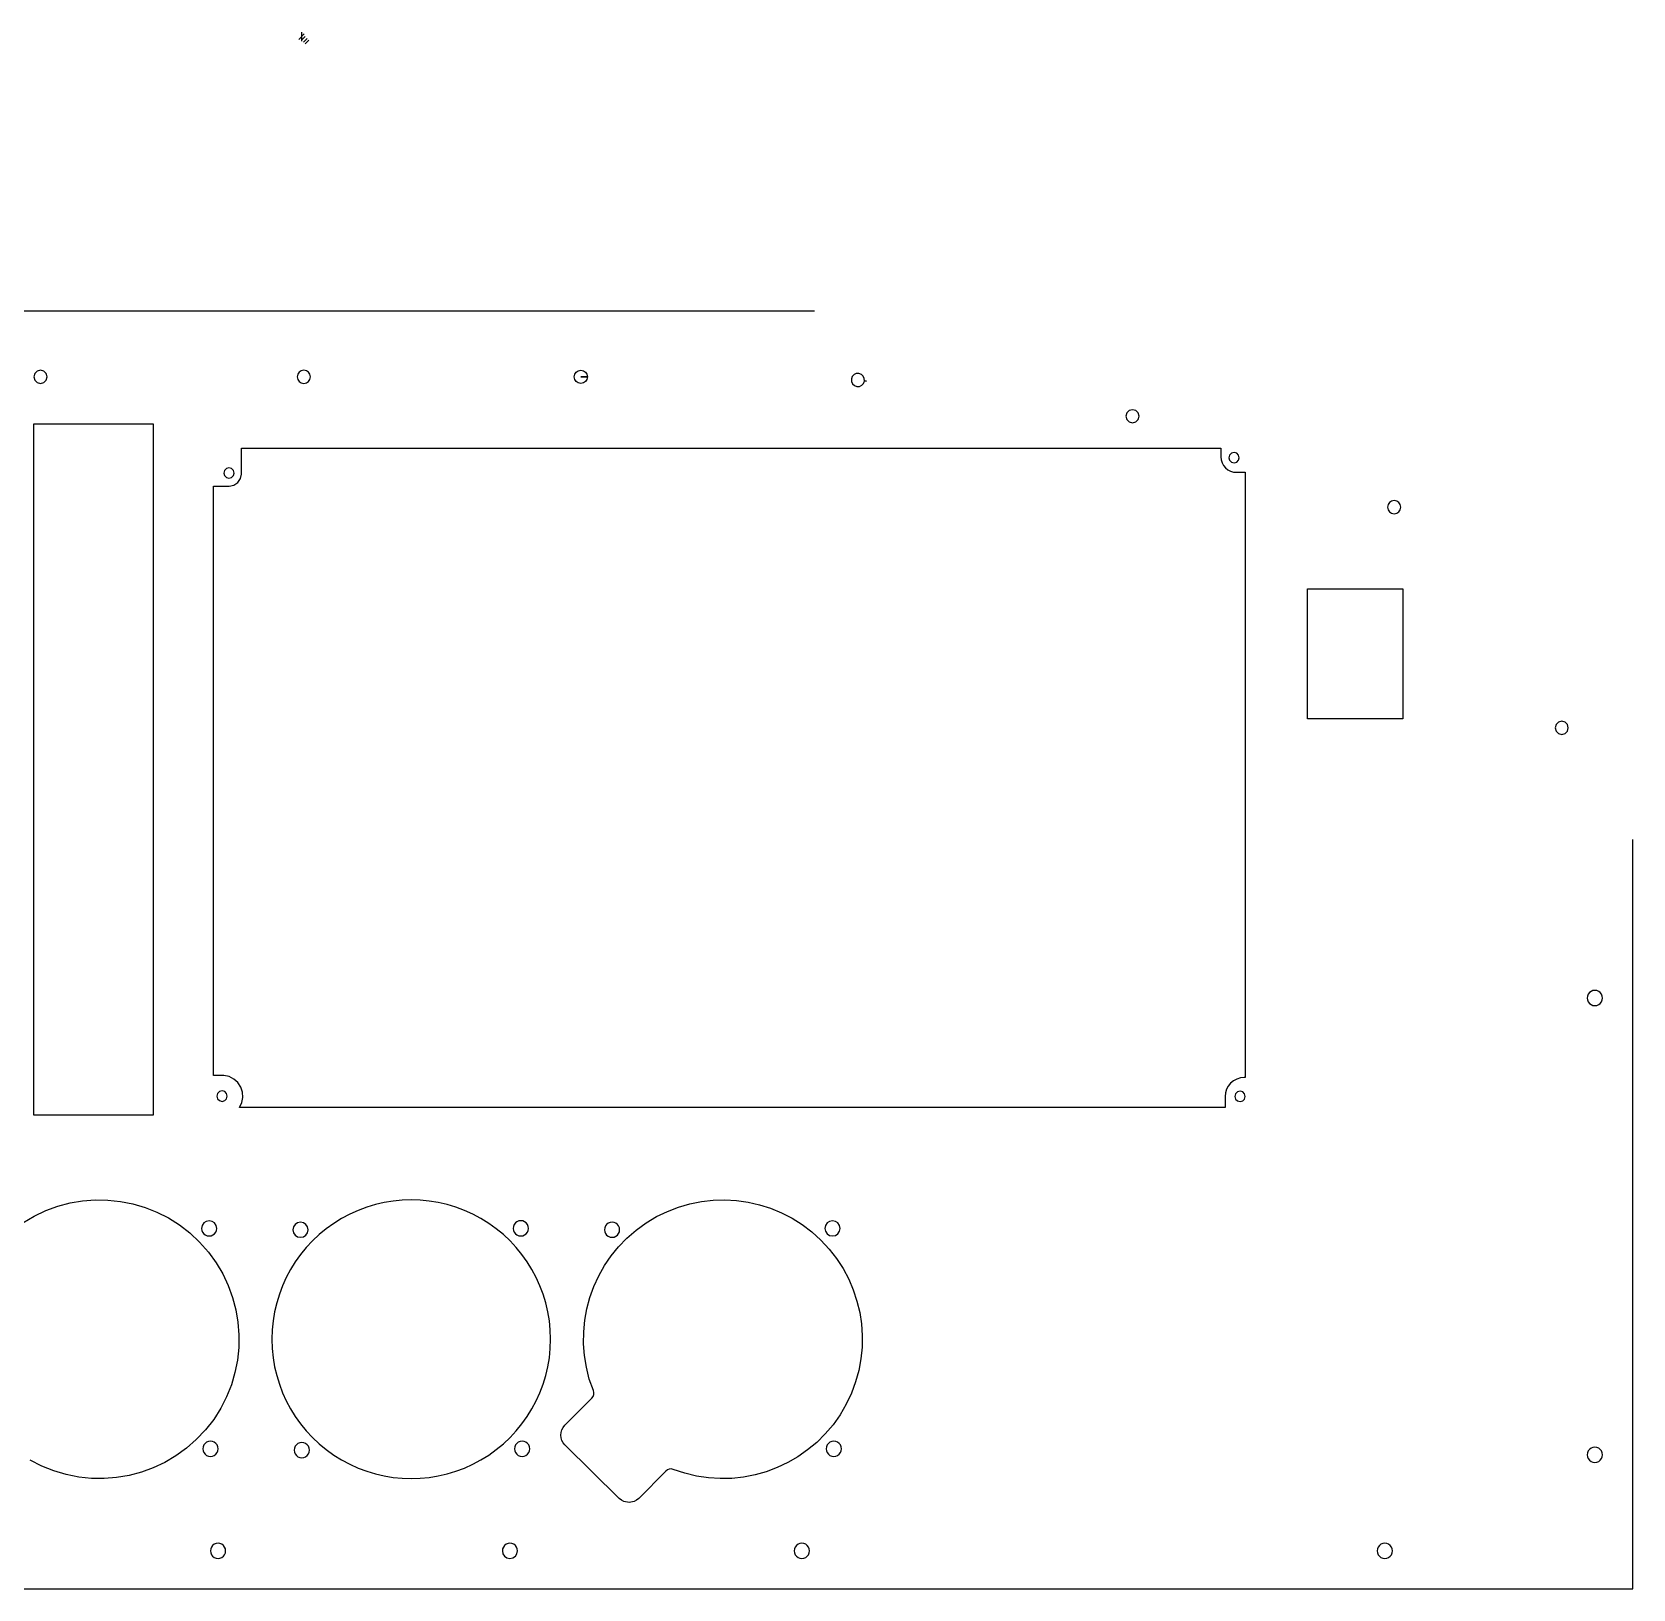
# Model space of a CAD drawing. Extents: x -536 to 384, y -151 to 298.
# Drawn here: x -77.8 to 384.5, y -151.3 to 298.3 of the extents above; entities that cross this region are included whole.
import ezdxf

# ---------------------------------------------------------------- set-up
doc = ezdxf.new("R2010")
doc.units = 0

msp = doc.modelspace()

# ---------------------------------------------------------------- linework, layer by layer
for p, q in [((148.096, 217.74), (-299.122, 217.74)), ((-77.044848, 199.691), (-77.2994, 198.741)), ((-76.3494, 200.386448), (-77.044848, 199.691)), ((-75.3994, 200.641), (-76.3494, 200.386448)), ((-74.4494, 200.386448), (-75.3994, 200.641)), ((-73.753952, 199.691), (-74.4494, 200.386448)), ((-73.4994, 198.741), (-73.753952, 199.691)), ((-1.088946, 199.479166), (-1.23951, 198.741)), ((-0.681476, 200.081684), (-1.088946, 199.479166)), ((-0.078024, 200.487771), (-0.681476, 200.081684)), ((0.660485, 200.636641), (-0.078024, 200.487771)), ((1.398994, 200.487771), (0.660485, 200.636641)), ((2.002446, 200.081684), (1.398994, 200.487771)), ((2.409916, 199.479166), (2.002446, 200.081684)), ((2.56048, 198.741), (2.409916, 199.479166)), ((78.760421, 198.747272), (78.91253, 199.484821)), ((78.91253, 199.484821), (79.321067, 200.086295)), ((79.321067, 200.086295), (79.925061, 200.491098)), ((79.925061, 200.491098), (80.663538, 200.638634)), ((80.663538, 200.638634), (81.401523, 200.488661)), ((81.401523, 200.488661), (82.004177, 200.081866)), ((82.004177, 200.081866), (82.410727, 199.479047)), ((82.410727, 199.479047), (82.5604, 198.741)), ((159.048173, 198.859131), (158.784767, 198.153857)), ((159.543974, 199.390707), (159.048173, 198.859131)), ((160.202689, 199.698095), (159.543974, 199.390707)), ((160.954835, 199.730802), (160.202689, 199.698095)), ((161.660982, 199.469748), (160.954835, 199.730802)), ((162.194207, 198.97572), (161.660982, 199.469748)), ((162.503787, 198.318033), (162.194207, 198.97572)), ((-77.2994, 198.741), (-77.044848, 197.791)), ((-77.044848, 197.791), (-76.3494, 197.095552)), ((-76.3494, 197.095552), (-75.3994, 196.841)), ((-75.3994, 196.841), (-74.4494, 197.095552)), ((-74.4494, 197.095552), (-73.753952, 197.791)), ((-73.753952, 197.791), (-73.4994, 198.741)), ((-73.4994, 198.741), (-73.4994, 198.741)), ((-1.23951, 198.741), (-1.088946, 198.002834)), ((-1.088946, 198.002834), (-0.681476, 197.400316)), ((-0.681476, 197.400316), (-0.078024, 196.994229)), ((-0.078024, 196.994229), (0.660485, 196.845359)), ((0.660485, 196.845359), (1.398994, 196.994229)), ((1.398994, 196.994229), (2.002446, 197.400316)), ((2.002446, 197.400316), (2.409916, 198.002834)), ((2.409916, 198.002834), (2.56048, 198.741)), ((2.56048, 198.741), (2.56048, 198.741)), ((78.905819, 198.008372), (78.760421, 198.747272)), ((79.308871, 197.403209), (78.905819, 198.008372)), ((79.90916, 196.992932), (79.308871, 197.403209)), ((80.646265, 196.838689), (79.90916, 196.992932)), ((81.385584, 196.981947), (80.646265, 196.838689)), ((80.6604, 198.741), (82.5603, 198.719)), ((82.5604, 198.741), (80.6604, 198.741)), ((80.6604, 198.741), (80.6604, 198.741)), ((81.991911, 197.383246), (81.385584, 196.981947)), ((82.403924, 197.982344), (81.991911, 197.383246)), ((82.5603, 198.719), (82.403924, 197.982344)), ((158.784767, 198.153857), (158.814969, 197.401607)), ((158.814969, 197.401607), (159.12016, 196.741871)), ((159.12016, 196.741871), (159.650082, 196.244302)), ((159.650082, 196.244302), (160.354474, 195.978549)), ((160.354474, 195.978549), (161.106821, 196.006244)), ((161.106821, 196.006244), (161.767569, 196.309236)), ((161.767569, 196.309236), (162.266901, 196.837497)), ((162.266901, 196.837497), (162.535, 197.541)), ((162.539, 197.566), (162.503787, 198.318033)), ((162.585, 197.537), (162.535, 197.541)), ((162.539, 197.566), (163.116, 197.49)), ((163.116, 197.49), (162.585, 197.537)), ((-77.3127, -14.4275), (-77.3127, 185.196)), ((-77.3127, 185.196), (-42.8347, 185.196)), ((-42.8347, 185.196), (-42.8347, -14.4275)), ((-42.8347, 185.196), (-42.8347, 185.196)), ((238.323552, 188.314), (238.069, 187.364)), ((238.069, 187.364), (238.323552, 186.414)), ((239.019, 189.009448), (238.323552, 188.314)), ((238.323552, 186.414), (239.019, 185.718552)), ((239.969, 189.264), (239.019, 189.009448)), ((239.019, 185.718552), (239.969, 185.464)), ((240.919, 189.009448), (239.969, 189.264)), ((239.969, 185.464), (240.919, 185.718552)), ((241.614448, 188.314), (240.919, 189.009448)), ((240.919, 185.718552), (241.614448, 186.414)), ((241.869, 187.364), (241.614448, 188.314)), ((241.614448, 186.414), (241.869, 187.364)), ((241.869, 187.364), (241.869, 187.364)), ((-17.3731, 170.696), (-17.3731, 178.196)), ((-17.3731, 178.196), (265.487, 178.196)), ((265.487, 178.196), (265.487, 175.681)), ((267.994962, 176.165), (267.794, 175.415)), ((268.544, 176.714038), (267.994962, 176.165)), ((269.294, 176.915), (268.544, 176.714038)), ((270.044, 176.714038), (269.294, 176.915)), ((270.593038, 176.165), (270.044, 176.714038)), ((270.794, 175.415), (270.593038, 176.165)), ((-22.252138, 171.722), (-22.4531, 170.972)), ((-21.7031, 172.271038), (-22.252138, 171.722)), ((-20.9531, 172.472), (-21.7031, 172.271038)), ((-20.2031, 172.271038), (-20.9531, 172.472)), ((-19.654062, 171.722), (-20.2031, 172.271038)), ((-19.4531, 170.972), (-19.654062, 171.722)), ((265.487, 175.681), (265.574264, 174.798993)), ((265.574264, 174.798993), (265.829539, 173.958923)), ((265.829539, 173.958923), (266.24305, 173.184395)), ((266.24305, 173.184395), (266.805017, 172.499017)), ((266.805017, 172.499017), (267.490395, 171.93705)), ((267.490395, 171.93705), (268.264923, 171.523539)), ((267.794, 175.415), (267.994962, 174.665)), ((267.994962, 174.665), (268.544, 174.115962)), ((268.264923, 171.523539), (269.104993, 171.268264)), ((268.544, 174.115962), (269.294, 173.915)), ((269.104993, 171.268264), (269.987, 171.181)), ((269.294, 173.915), (270.044, 174.115962)), ((269.987, 171.181), (272.456, 171.181)), ((270.044, 174.115962), (270.593038, 174.665)), ((270.593038, 174.665), (270.794, 175.415)), ((270.794, 175.415), (270.794, 175.415)), ((272.456, 171.181), (272.456, -3.58544)), ((-25.435, -2.97711), (-25.435, 167.196)), ((-25.435, 167.196), (-20.8731, 167.196)), ((-22.4531, 170.972), (-22.252138, 170.222)), ((-22.252138, 170.222), (-21.7031, 169.672962)), ((-21.7031, 169.672962), (-20.9531, 169.472)), ((-20.9531, 169.472), (-20.2031, 169.672962)), ((-20.8731, 167.196), (-19.533708, 167.462422)), ((-20.2031, 169.672962), (-19.654062, 170.222)), ((-19.654062, 170.222), (-19.4531, 170.972)), ((-19.533708, 167.462422), (-18.398226, 168.221126)), ((-19.4531, 170.972), (-19.4531, 170.972)), ((-18.398226, 168.221126), (-17.639522, 169.356608)), ((-17.639522, 169.356608), (-17.3731, 170.696)), ((313.785312, 161.843566), (313.636, 161.104)), ((314.192497, 162.447503), (313.785312, 161.843566)), ((314.796434, 162.854688), (314.192497, 162.447503)), ((315.536, 163.004), (314.796434, 162.854688)), ((316.275566, 162.854688), (315.536, 163.004)), ((316.879503, 162.447503), (316.275566, 162.854688)), ((317.286688, 161.843566), (316.879503, 162.447503)), ((317.436, 161.104), (317.286688, 161.843566)), ((313.636, 161.104), (313.785312, 160.364434)), ((313.785312, 160.364434), (314.192497, 159.760497)), ((314.192497, 159.760497), (314.796434, 159.353312)), ((314.796434, 159.353312), (315.536, 159.204)), ((315.536, 159.204), (316.275566, 159.353312)), ((316.275566, 159.353312), (316.879503, 159.760497)), ((316.879503, 159.760497), (317.286688, 160.364434)), ((317.286688, 160.364434), (317.436, 161.104)), ((317.436, 161.104), (317.436, 161.104)), ((290.51, 137.508), (318.01, 137.508)), ((290.51, 100.008), (290.51, 137.508)), ((290.51, 137.508), (290.51, 137.508)), ((318.01, 137.508), (318.01, 100.008)), ((318.01, 100.008), (290.51, 100.008)), ((362.272552, 98.3421), (362.018, 97.3921)), ((362.018, 97.3921), (362.272552, 96.4421)), ((362.968, 99.037548), (362.272552, 98.3421)), ((363.918, 99.2921), (362.968, 99.037548)), ((364.868, 99.037548), (363.918, 99.2921)), ((365.563448, 98.3421), (364.868, 99.037548)), ((365.818, 97.3921), (365.563448, 98.3421)), ((365.563448, 96.4421), (365.818, 97.3921)), ((365.818, 97.3921), (365.818, 97.3921)), ((362.272552, 96.4421), (362.968, 95.746652)), ((362.968, 95.746652), (363.918, 95.4921)), ((363.918, 95.4921), (364.868, 95.746652)), ((364.868, 95.746652), (365.563448, 96.4421)), ((384.487, -151.259), (384.487, 65.1676)), ((371.363154, 19.961819), (371.287, 19.3878)), ((371.287, 19.3878), (371.363154, 18.813781)), ((371.581744, 20.4878), (371.363154, 19.961819)), ((371.363154, 18.813781), (371.581744, 18.2878)), ((371.927962, 20.940095), (371.581744, 20.4878)), ((372.387, 21.293056), (371.927962, 20.940095)), ((372.922192, 21.514114), (372.387, 21.293056)), ((373.487, 21.5878), (372.922192, 21.514114)), ((374.051808, 21.514114), (373.487, 21.5878)), ((374.587, 21.293056), (374.051808, 21.514114)), ((375.046038, 20.940095), (374.587, 21.293056)), ((375.392256, 20.4878), (375.046038, 20.940095)), ((375.610846, 19.961819), (375.392256, 20.4878)), ((375.392256, 18.2878), (375.610846, 18.813781)), ((375.687, 19.3878), (375.610846, 19.961819)), ((375.610846, 18.813781), (375.687, 19.3878)), ((375.687, 19.3878), (375.687, 19.3878)), ((371.581744, 18.2878), (371.927962, 17.835505)), ((371.927962, 17.835505), (372.387, 17.482544)), ((372.387, 17.482544), (372.922192, 17.261486)), ((372.922192, 17.261486), (373.487, 17.1878)), ((373.487, 17.1878), (374.051808, 17.261486)), ((374.051808, 17.261486), (374.587, 17.482544)), ((374.587, 17.482544), (375.046038, 17.835505)), ((375.046038, 17.835505), (375.392256, 18.2878)), ((-22.435, -2.97711), (-25.435, -2.97711)), ((-20.916648, -3.309846), (-22.435, -2.97711)), ((-19.555282, -4.007573), (-20.916648, -3.309846)), ((-18.414437, -5.026697), (-19.555282, -4.007573)), ((269.135598, -4.509499), (268.297913, -5.196346)), ((270.082242, -4.004099), (269.135598, -4.509499)), ((271.108993, -3.692096), (270.082242, -4.004099)), ((272.187, -3.58544), (271.108993, -3.692096)), ((272.456, -3.58544), (272.187, -3.58544)), ((272.187, -3.58544), (272.187, -3.58544)), ((-24.248838, -8.20497), (-24.4498, -8.95497)), ((-24.4498, -8.95497), (-24.248838, -9.70497)), ((-23.6998, -7.655932), (-24.248838, -8.20497)), ((-22.9498, -7.45497), (-23.6998, -7.655932)), ((-22.1998, -7.655932), (-22.9498, -7.45497)), ((-21.650762, -8.20497), (-22.1998, -7.655932)), ((-21.4498, -8.95497), (-21.650762, -8.20497)), ((-21.650762, -9.70497), (-21.4498, -8.95497)), ((-21.4498, -8.95497), (-21.4498, -8.95497)), ((-17.557651, -6.323624), (-18.414437, -5.026697)), ((-17.062535, -7.797044), (-17.557651, -6.323624)), ((-16.961193, -9.323436), (-17.062535, -7.797044)), ((266.793657, -8.007423), (266.687, -9.08543)), ((266.687, -9.08543), (266.687, -12.2275)), ((267.105663, -6.980673), (266.793657, -8.007423)), ((267.611065, -6.03403), (267.105663, -6.980673)), ((268.297913, -5.196346), (267.611065, -6.03403)), ((269.740962, -8.27439), (269.54, -9.02439)), ((269.54, -9.02439), (269.740962, -9.77439)), ((270.29, -7.725352), (269.740962, -8.27439)), ((271.04, -7.52439), (270.29, -7.725352)), ((271.79, -7.725352), (271.04, -7.52439)), ((272.339038, -8.27439), (271.79, -7.725352)), ((272.54, -9.02439), (272.339038, -8.27439)), ((272.339038, -9.77439), (272.54, -9.02439)), ((272.54, -9.02439), (272.54, -9.02439)), ((-24.248838, -9.70497), (-23.6998, -10.254008)), ((-23.6998, -10.254008), (-22.9498, -10.45497)), ((-22.9498, -10.45497), (-22.1998, -10.254008)), ((-22.1998, -10.254008), (-21.650762, -9.70497)), ((-17.9209, -12.2275), (-17.248892, -10.82589)), ((266.687, -12.2275), (-17.9209, -12.2275)), ((-17.248892, -10.82589), (-16.961193, -9.323436)), ((269.740962, -9.77439), (270.29, -10.323428)), ((270.29, -10.323428), (271.04, -10.52439)), ((271.04, -10.52439), (271.79, -10.323428)), ((271.79, -10.323428), (272.339038, -9.77439)), ((-42.8347, -14.4275), (-77.3127, -14.4275)), ((-73.870417, -42.009748), (-70.384585, -40.735643)), ((-70.384585, -40.735643), (-66.822898, -39.79544)), ((-66.822898, -39.79544), (-63.209218, -39.187715)), ((-63.209218, -39.187715), (-59.567407, -38.911043)), ((-59.567407, -38.911043), (-55.921325, -38.964)), ((-55.921325, -38.964), (-52.294835, -39.345161)), ((-52.294835, -39.345161), (-48.711798, -40.053103)), ((-48.711798, -40.053103), (-45.196075, -41.086401)), ((-45.196075, -41.086401), (-41.771527, -42.44363)), ((18.826823, -40.998431), (16.349303, -41.925261)), ((21.346675, -40.240116), (18.826823, -40.998431)), ((23.900392, -39.650315), (21.346675, -40.240116)), ((26.479508, -39.229029), (23.900392, -39.650315)), ((29.075556, -38.976257), (26.479508, -39.229029)), ((31.68007, -38.892), (29.075556, -38.976257)), ((34.284584, -38.976257), (31.68007, -38.892)), ((36.880632, -39.229029), (34.284584, -38.976257)), ((39.459748, -39.650315), (36.880632, -39.229029)), ((42.013465, -40.240116), (39.459748, -39.650315)), ((44.533317, -40.998431), (42.013465, -40.240116)), ((47.010837, -41.925261), (44.533317, -40.998431)), ((105.642766, -42.220547), (108.865235, -40.98098)), ((108.865235, -40.98098), (112.153475, -40.030429)), ((112.153475, -40.030429), (115.488864, -39.367074)), ((115.488864, -39.367074), (118.852782, -38.989098)), ((118.852782, -38.989098), (122.226607, -38.894681)), ((122.226607, -38.894681), (125.591718, -39.082006)), ((125.591718, -39.082006), (128.929492, -39.549254)), ((128.929492, -39.549254), (132.221309, -40.294606)), ((132.221309, -40.294606), (135.448547, -41.316244)), ((135.448547, -41.316244), (138.592585, -42.61235)), ((-80.519073, -45.565362), (-77.256534, -43.61918)), ((-77.256534, -43.61918), (-73.870417, -42.009748)), ((-41.771527, -42.44363), (-38.462017, -44.123367)), ((-38.462017, -44.123367), (-35.291406, -46.124186)), ((-35.291406, -46.124186), (-32.283555, -48.444665)), ((-28.252335, -45.571065), (-28.723813, -46.270361)), ((-27.553039, -45.099587), (-28.252335, -45.571065)), ((-26.6967, -44.9267), (-27.553039, -45.099587)), ((-25.840361, -45.099587), (-26.6967, -44.9267)), ((-25.141065, -45.571065), (-25.840361, -45.099587)), ((-24.669587, -46.270361), (-25.141065, -45.571065)), ((-1.889131, -45.966198), (-2.360915, -46.663967)), ((-1.190357, -45.495902), (-1.889131, -45.966198)), ((-0.335155, -45.32349), (-1.190357, -45.495902)), ((0.520047, -45.495902), (-0.335155, -45.32349)), ((1.218821, -45.966198), (0.520047, -45.495902)), ((1.690605, -46.663967), (1.218821, -45.966198)), ((9.276856, -45.702815), (7.114899, -47.256746)), ((11.55512, -44.284464), (9.276856, -45.702815)), ((13.922579, -43.020605), (11.55512, -44.284464)), ((16.349303, -41.925261), (13.922579, -43.020605)), ((49.437561, -43.020605), (47.010837, -41.925261)), ((51.80502, -44.284464), (49.437561, -43.020605)), ((54.083284, -45.702815), (51.80502, -44.284464)), ((56.245241, -47.256746), (54.083284, -45.702815)), ((61.397944, -46.0267), (61.179354, -46.552681)), ((61.744162, -45.574405), (61.397944, -46.0267)), ((62.2032, -45.221444), (61.744162, -45.574405)), ((62.738392, -45.000386), (62.2032, -45.221444)), ((63.3032, -44.9267), (62.738392, -45.000386)), ((63.868008, -45.000386), (63.3032, -44.9267)), ((64.4032, -45.221444), (63.868008, -45.000386)), ((64.862238, -45.574405), (64.4032, -45.221444)), ((65.208456, -46.0267), (64.862238, -45.574405)), ((65.427046, -46.552681), (65.208456, -46.0267)), ((88.105662, -45.966505), (87.759444, -46.4188)), ((88.5647, -45.613544), (88.105662, -45.966505)), ((89.099892, -45.392486), (88.5647, -45.613544)), ((89.6647, -45.3188), (89.099892, -45.392486)), ((90.229508, -45.392486), (89.6647, -45.3188)), ((90.7647, -45.613544), (90.229508, -45.392486)), ((91.223738, -45.966505), (90.7647, -45.613544)), ((91.569956, -46.4188), (91.223738, -45.966505)), ((96.604943, -47.654557), (99.469626, -45.573999)), ((99.469626, -45.573999), (102.504689, -43.750947)), ((102.504689, -43.750947), (105.642766, -42.220547)), ((138.592585, -42.61235), (141.634801, -44.181104)), ((141.634801, -44.181104), (144.556575, -46.020689)), ((144.556575, -46.020689), (147.339284, -48.129286)), ((151.747365, -45.571065), (151.275887, -46.270361)), ((152.446661, -45.099587), (151.747365, -45.571065)), ((153.303, -44.9267), (152.446661, -45.099587)), ((154.159339, -45.099587), (153.303, -44.9267)), ((154.858635, -45.571065), (154.159339, -45.099587)), ((155.330113, -46.270361), (154.858635, -45.571065)), ((-32.283555, -48.444665), (-29.462325, -51.083377)), ((-28.723813, -46.270361), (-28.8967, -47.1267)), ((-28.8967, -47.1267), (-28.820546, -47.700719)), ((-28.820546, -47.700719), (-28.601956, -48.2267)), ((-28.601956, -48.2267), (-28.255738, -48.678995)), ((-28.255738, -48.678995), (-27.7967, -49.031956)), ((-27.7967, -49.031956), (-27.261508, -49.253014)), ((-27.261508, -49.253014), (-26.6967, -49.3267)), ((-26.6967, -49.3267), (-26.131892, -49.253014)), ((-26.131892, -49.253014), (-25.5967, -49.031956)), ((-25.5967, -49.031956), (-25.137662, -48.678995)), ((-25.137662, -48.678995), (-24.791444, -48.2267)), ((-24.791444, -48.2267), (-24.572854, -47.700719)), ((-24.4967, -47.1267), (-24.669587, -46.270361)), ((-24.572854, -47.700719), (-24.4967, -47.1267)), ((-24.4967, -47.1267), (-24.4967, -47.1267)), ((-2.360915, -46.663967), (-2.53515, -47.5188)), ((-2.53515, -47.5188), (-2.360915, -48.373633)), ((-2.360915, -48.373633), (-1.889131, -49.071402)), ((-1.889131, -49.071402), (-1.190357, -49.541698)), ((-1.190357, -49.541698), (-0.335155, -49.71411)), ((-0.335155, -49.71411), (0.520047, -49.541698)), ((0.520047, -49.541698), (1.218821, -49.071402)), ((1.218821, -49.071402), (1.690605, -48.373633)), ((3.156834, -50.742025), (1.369193, -52.658709)), ((1.86484, -47.5188), (1.690605, -46.663967)), ((1.690605, -48.373633), (1.86484, -47.5188)), ((1.86484, -47.5188), (1.86484, -47.5188)), ((5.073481, -48.938927), (3.156834, -50.742025)), ((7.114899, -47.256746), (5.073481, -48.938927)), ((58.28666, -48.938927), (56.245241, -47.256746)), ((60.203306, -50.742025), (58.28666, -48.938927)), ((61.990947, -52.658709), (60.203306, -50.742025)), ((61.179354, -46.552681), (61.1032, -47.1267)), ((61.1032, -47.1267), (61.179354, -47.700719)), ((61.179354, -47.700719), (61.397944, -48.2267)), ((61.397944, -48.2267), (61.744162, -48.678995)), ((61.744162, -48.678995), (62.2032, -49.031956)), ((62.2032, -49.031956), (62.738392, -49.253014)), ((62.738392, -49.253014), (63.3032, -49.3267)), ((63.3032, -49.3267), (63.868008, -49.253014)), ((63.868008, -49.253014), (64.4032, -49.031956)), ((64.4032, -49.031956), (64.862238, -48.678995)), ((64.862238, -48.678995), (65.208456, -48.2267)), ((65.208456, -48.2267), (65.427046, -47.700719)), ((65.5032, -47.1267), (65.427046, -46.552681)), ((65.427046, -47.700719), (65.5032, -47.1267)), ((65.5032, -47.1267), (65.5032, -47.1267)), ((87.540854, -46.944781), (87.4647, -47.5188)), ((87.4647, -47.5188), (87.540854, -48.092819)), ((87.759444, -46.4188), (87.540854, -46.944781)), ((87.540854, -48.092819), (87.759444, -48.6188)), ((87.759444, -48.6188), (88.105662, -49.071095)), ((88.105662, -49.071095), (88.5647, -49.424056)), ((88.5647, -49.424056), (89.099892, -49.645114)), ((89.099892, -49.645114), (89.6647, -49.7188)), ((89.6647, -49.7188), (90.229508, -49.645114)), ((90.229508, -49.645114), (90.7647, -49.424056)), ((90.7647, -49.424056), (91.223738, -49.071095)), ((91.223738, -49.071095), (91.569956, -48.6188)), ((91.568398, -52.42556), (93.969331, -49.94436)), ((91.788546, -46.944781), (91.569956, -46.4188)), ((91.569956, -48.6188), (91.788546, -48.092819)), ((91.8647, -47.5188), (91.788546, -46.944781)), ((91.788546, -48.092819), (91.8647, -47.5188)), ((91.8647, -47.5188), (91.8647, -47.5188)), ((93.969331, -49.94436), (96.604943, -47.654557)), ((147.339284, -48.129286), (149.964307, -50.505076)), ((149.964307, -50.505076), (152.372351, -53.100544)), ((151.275887, -46.270361), (151.103, -47.1267)), ((151.103, -47.1267), (151.275887, -47.983039)), ((151.275887, -47.983039), (151.747365, -48.682335)), ((151.747365, -48.682335), (152.446661, -49.153813)), ((152.446661, -49.153813), (153.303, -49.3267)), ((153.303, -49.3267), (154.159339, -49.153813)), ((154.159339, -49.153813), (154.858635, -48.682335)), ((154.858635, -48.682335), (155.330113, -47.983039)), ((155.503, -47.1267), (155.330113, -46.270361)), ((155.330113, -47.983039), (155.503, -47.1267)), ((155.503, -47.1267), (155.503, -47.1267)), ((-29.462325, -51.083377), (-26.903781, -53.977506)), ((-26.903781, -53.977506), (-24.668579, -57.049259)), ((-0.285209, -54.681645), (-1.80214, -56.803503)), ((1.369193, -52.658709), (-0.285209, -54.681645)), ((63.645351, -54.681645), (61.990947, -52.658709)), ((65.162282, -56.803503), (63.645351, -54.681645)), ((87.492996, -57.890747), (89.40775, -55.080305)), ((89.40775, -55.080305), (91.568398, -52.42556)), ((152.372351, -53.100544), (154.51517, -55.856986)), ((-24.668579, -57.049259), (-22.757476, -60.274741)), ((-3.177366, -59.01695), (-4.406654, -61.314654)), ((-1.80214, -56.803503), (-3.177366, -59.01695)), ((66.53751, -59.01695), (65.162282, -56.803503)), ((67.766799, -61.314654), (66.53751, -59.01695)), ((85.829744, -60.839035), (87.492996, -57.890747)), ((154.51517, -55.856986), (156.390716, -58.755807)), ((156.390716, -58.755807), (157.99694, -61.778408)), ((-22.757476, -60.274741), (-21.171224, -63.630062)), ((-21.171224, -63.630062), (-19.91058, -67.091329)), ((-5.485771, -63.689284), (-6.410485, -66.133506)), ((-4.406654, -61.314654), (-5.485771, -63.689284)), ((68.845919, -63.689284), (67.766799, -61.314654)), ((69.770634, -66.133506), (68.845919, -63.689284)), ((83.280175, -67.077751), (84.423601, -63.907319)), ((84.423601, -63.907319), (85.829744, -60.839035)), ((157.99694, -61.778408), (159.331794, -64.906191)), ((-19.91058, -67.091329), (-18.976297, -70.634651)), ((-7.176561, -68.639991), (-7.779766, -71.201404)), ((-6.410485, -66.133506), (-7.176561, -68.639991)), ((70.536713, -68.639991), (69.770634, -66.133506)), ((71.139922, -71.201404), (70.536713, -68.639991)), ((82.405074, -70.332479), (83.280175, -67.077751)), ((159.331794, -64.906191), (160.39323, -68.120559)), ((160.39323, -68.120559), (161.179199, -71.402915)), ((-18.976297, -70.634651), (-18.36913, -74.236135)), ((-8.215868, -73.810415), (-8.480634, -76.459691)), ((-7.779766, -71.201404), (-8.215868, -73.810415)), ((71.576029, -73.810415), (71.139922, -71.201404)), ((71.840799, -76.459691), (71.576029, -73.810415)), ((81.482275, -77.023426), (81.803904, -73.653654)), ((81.803904, -73.653654), (82.405074, -70.332479)), ((161.179199, -71.402915), (161.687652, -74.734662)), ((-18.36913, -74.236135), (-18.089833, -77.871889)), ((-18.089833, -77.871889), (-18.139162, -81.518021)), ((-8.480634, -76.459691), (-8.56983, -79.1419)), ((71.93, -79.1419), (71.840799, -76.459691)), ((81.445794, -80.423946), (81.482275, -77.023426)), ((161.687652, -74.734662), (161.916542, -78.0972)), ((161.916542, -78.0972), (161.86382, -81.471934)), ((-18.139162, -81.518021), (-18.517869, -85.15064)), ((-8.56983, -79.1419), (-8.480631, -81.824109)), ((-8.480631, -81.824109), (-8.215864, -84.473385)), ((71.576023, -84.473385), (71.840789, -81.824109)), ((71.840789, -81.824109), (71.929985, -79.1419)), ((71.929985, -79.1419), (71.93, -79.1419)), ((81.700068, -83.837363), (81.445794, -80.423946)), ((161.86382, -81.471934), (161.527437, -84.840266)), ((-18.517869, -85.15064), (-19.226711, -88.745853)), ((-8.215864, -84.473385), (-7.779759, -87.082396)), ((-7.779759, -87.082396), (-7.176552, -89.643809)), ((70.536716, -89.643809), (71.139921, -87.082396)), ((71.139921, -87.082396), (71.576023, -84.473385)), ((82.250705, -87.245827), (81.700068, -83.837363)), ((83.103313, -90.63149), (82.250705, -87.245827)), ((161.527437, -84.840266), (160.905345, -88.183597)), ((-20.266442, -92.279768), (-21.637816, -95.728493)), ((-19.226711, -88.745853), (-20.266442, -92.279768)), ((-7.176552, -89.643809), (-6.410475, -92.150294)), ((-6.410475, -92.150294), (-5.48576, -94.594516)), ((68.845926, -94.594516), (69.77064, -92.150294)), ((69.77064, -92.150294), (70.536716, -89.643809)), ((84.2635, -93.9765), (83.103313, -90.63149)), ((159.995496, -91.483331), (158.795841, -94.720871)), ((160.905345, -88.183597), (159.995496, -91.483331)), ((-21.637816, -95.728493), (-23.341587, -99.068136)), ((-5.48576, -94.594516), (-4.406642, -96.969146)), ((-4.406642, -96.969146), (-3.177353, -99.26685)), ((66.537521, -99.26685), (67.766809, -96.969146)), ((67.766809, -96.969146), (68.845926, -94.594516)), ((76.0379, -104.005), (83.8272, -96.119)), ((83.8272, -96.119), (84.171676, -95.649827)), ((84.171676, -95.649827), (84.364045, -95.112649)), ((84.397067, -94.543022), (84.2635, -93.9765)), ((84.364045, -95.112649), (84.397067, -94.543022)), ((158.795841, -94.720871), (157.304331, -97.877617)), ((-23.341587, -99.068136), (-25.378511, -102.274806)), ((-3.177353, -99.26685), (-1.802126, -101.480297)), ((-1.802126, -101.480297), (-0.285195, -103.602155)), ((63.645364, -103.602155), (65.162295, -101.480297)), ((65.162295, -101.480297), (66.537521, -99.26685)), ((155.518919, -100.934974), (153.473916, -103.825145)), ((157.304331, -97.877617), (155.518919, -100.934974)), ((-27.749341, -105.324609), (-30.398449, -108.136079)), ((-25.378511, -102.274806), (-27.749341, -105.324609)), ((-0.285195, -103.602155), (1.369208, -105.625091)), ((1.369208, -105.625091), (3.156849, -107.541775)), ((60.203321, -107.541775), (61.990962, -105.625091)), ((61.990962, -105.625091), (63.645364, -103.602155)), ((74.883669, -106.840729), (74.956408, -106.056214)), ((74.956408, -106.056214), (75.178736, -105.308062)), ((75.178736, -105.308062), (75.542088, -104.61731)), ((75.542088, -104.61731), (76.0379, -104.005)), ((153.473916, -103.825145), (151.216853, -106.488849)), ((-33.253887, -110.641725), (-36.291931, -112.838619)), ((-30.398449, -108.136079), (-33.253887, -110.641725)), ((-28.428446, -110.190981), (-28.5046, -110.765)), ((-28.5046, -110.765), (-28.428446, -111.339019)), ((-28.209856, -109.665), (-28.428446, -110.190981)), ((-27.863638, -109.212705), (-28.209856, -109.665)), ((-27.4046, -108.859744), (-27.863638, -109.212705)), ((-26.869408, -108.638686), (-27.4046, -108.859744)), ((-26.3046, -108.565), (-26.869408, -108.638686)), ((-25.739792, -108.638686), (-26.3046, -108.565)), ((-25.2046, -108.859744), (-25.739792, -108.638686)), ((-24.745562, -109.212705), (-25.2046, -108.859744)), ((-24.399344, -109.665), (-24.745562, -109.212705)), ((-24.180754, -110.190981), (-24.399344, -109.665)), ((-24.1046, -110.765), (-24.180754, -110.190981)), ((-24.180754, -111.339019), (-24.1046, -110.765)), ((-24.1046, -110.765), (-24.1046, -110.765)), ((-2.066836, -110.582981), (-2.14299, -111.157)), ((-1.848246, -110.057), (-2.066836, -110.582981)), ((-1.502028, -109.604705), (-1.848246, -110.057)), ((-1.04299, -109.251744), (-1.502028, -109.604705)), ((-0.507798, -109.030686), (-1.04299, -109.251744)), ((0.05701, -108.957), (-0.507798, -109.030686)), ((0.621818, -109.030686), (0.05701, -108.957)), ((1.15701, -109.251744), (0.621818, -109.030686)), ((1.616048, -109.604705), (1.15701, -109.251744)), ((1.962266, -110.057), (1.616048, -109.604705)), ((2.180856, -110.582981), (1.962266, -110.057)), ((2.25701, -111.157), (2.180856, -110.582981)), ((3.156849, -107.541775), (5.073495, -109.344873)), ((5.073495, -109.344873), (7.114914, -111.027054)), ((56.245256, -111.027054), (58.286674, -109.344873)), ((58.286674, -109.344873), (60.203321, -107.541775)), ((61.571454, -110.190981), (61.4953, -110.765)), ((61.4953, -110.765), (61.571454, -111.339019)), ((61.790044, -109.665), (61.571454, -110.190981)), ((62.136262, -109.212705), (61.790044, -109.665)), ((62.5953, -108.859744), (62.136262, -109.212705)), ((63.130492, -108.638686), (62.5953, -108.859744)), ((63.6953, -108.565), (63.130492, -108.638686)), ((64.260108, -108.638686), (63.6953, -108.565)), ((64.7953, -108.859744), (64.260108, -108.638686)), ((65.254338, -109.212705), (64.7953, -108.859744)), ((65.600556, -109.665), (65.254338, -109.212705)), ((65.819146, -110.190981), (65.600556, -109.665)), ((65.8953, -110.765), (65.819146, -110.190981)), ((65.819146, -111.339019), (65.8953, -110.765)), ((65.8953, -110.765), (65.8953, -110.765)), ((74.966082, -107.624285), (74.883669, -106.840729)), ((75.197624, -108.369638), (74.966082, -107.624285)), ((75.569471, -109.055854), (75.197624, -108.369638)), ((76.0728, -109.662), (75.569471, -109.055854)), ((91.7247, -125.122), (76.0728, -109.662)), ((148.765509, -108.920257), (146.137663, -111.113542)), ((151.216853, -106.488849), (148.765509, -108.920257)), ((151.571154, -110.190981), (151.495, -110.765)), ((151.495, -110.765), (151.571154, -111.339019)), ((151.789744, -109.665), (151.571154, -110.190981)), ((152.135962, -109.212705), (151.789744, -109.665)), ((152.595, -108.859744), (152.135962, -109.212705)), ((153.130192, -108.638686), (152.595, -108.859744)), ((153.695, -108.565), (153.130192, -108.638686)), ((154.259808, -108.638686), (153.695, -108.565)), ((154.795, -108.859744), (154.259808, -108.638686)), ((155.254038, -109.212705), (154.795, -108.859744)), ((155.600256, -109.665), (155.254038, -109.212705)), ((155.818846, -110.190981), (155.600256, -109.665)), ((155.895, -110.765), (155.818846, -110.190981)), ((155.818846, -111.339019), (155.895, -110.765)), ((155.895, -110.765), (155.895, -110.765)), ((371.927962, -110.951705), (371.581744, -111.404)), ((372.387, -110.598744), (371.927962, -110.951705)), ((372.922192, -110.377686), (372.387, -110.598744)), ((373.487, -110.304), (372.922192, -110.377686)), ((374.051808, -110.377686), (373.487, -110.304)), ((374.587, -110.598744), (374.051808, -110.377686)), ((375.046038, -110.951705), (374.587, -110.598744)), ((375.392256, -111.404), (375.046038, -110.951705)), ((-74.977328, -115.789688), (-78.356167, -114.053246)), ((-39.488857, -114.723834), (-42.820941, -116.294444)), ((-36.291931, -112.838619), (-39.488857, -114.723834)), ((-28.428446, -111.339019), (-28.209856, -111.865)), ((-28.209856, -111.865), (-27.863638, -112.317295)), ((-27.863638, -112.317295), (-27.4046, -112.670256)), ((-27.4046, -112.670256), (-26.869408, -112.891314)), ((-26.869408, -112.891314), (-26.3046, -112.965)), ((-26.3046, -112.965), (-25.739792, -112.891314)), ((-25.739792, -112.891314), (-25.2046, -112.670256)), ((-25.2046, -112.670256), (-24.745562, -112.317295)), ((-24.745562, -112.317295), (-24.399344, -111.865)), ((-24.399344, -111.865), (-24.180754, -111.339019)), ((-2.14299, -111.157), (-2.066836, -111.731019)), ((-2.066836, -111.731019), (-1.848246, -112.257)), ((-1.848246, -112.257), (-1.502028, -112.709295)), ((-1.502028, -112.709295), (-1.04299, -113.062256)), ((-1.04299, -113.062256), (-0.507798, -113.283314)), ((-0.507798, -113.283314), (0.05701, -113.357)), ((0.05701, -113.357), (0.621818, -113.283314)), ((0.621818, -113.283314), (1.15701, -113.062256)), ((1.15701, -113.062256), (1.616048, -112.709295)), ((1.616048, -112.709295), (1.962266, -112.257)), ((1.962266, -112.257), (2.180856, -111.731019)), ((2.180856, -111.731019), (2.25701, -111.157)), ((2.25701, -111.157), (2.25701, -111.157)), ((7.114914, -111.027054), (9.276871, -112.580985)), ((9.276871, -112.580985), (11.555135, -113.999336)), ((11.555135, -113.999336), (13.922594, -115.263195)), ((13.922594, -115.263195), (16.349318, -116.358539)), ((47.010852, -116.358539), (49.437576, -115.263195)), ((49.437576, -115.263195), (51.805035, -113.999336)), ((51.805035, -113.999336), (54.083299, -112.580985)), ((54.083299, -112.580985), (56.245256, -111.027054)), ((61.571454, -111.339019), (61.790044, -111.865)), ((61.790044, -111.865), (62.136262, -112.317295)), ((62.136262, -112.317295), (62.5953, -112.670256)), ((62.5953, -112.670256), (63.130492, -112.891314)), ((63.130492, -112.891314), (63.6953, -112.965)), ((63.6953, -112.965), (64.260108, -112.891314)), ((64.260108, -112.891314), (64.7953, -112.670256)), ((64.7953, -112.670256), (65.254338, -112.317295)), ((65.254338, -112.317295), (65.600556, -111.865)), ((65.600556, -111.865), (65.819146, -111.339019)), ((140.423583, -114.762429), (137.372907, -116.206377)), ((143.351095, -113.062875), (140.423583, -114.762429)), ((146.137663, -111.113542), (143.351095, -113.062875)), ((151.571154, -111.339019), (151.789744, -111.865)), ((151.789744, -111.865), (152.135962, -112.317295)), ((152.135962, -112.317295), (152.595, -112.670256)), ((152.595, -112.670256), (153.130192, -112.891314)), ((153.130192, -112.891314), (153.695, -112.965)), ((153.695, -112.965), (154.259808, -112.891314)), ((154.259808, -112.891314), (154.795, -112.670256)), ((154.795, -112.670256), (155.254038, -112.317295)), ((155.254038, -112.317295), (155.600256, -111.865)), ((155.600256, -111.865), (155.818846, -111.339019)), ((371.363154, -111.929981), (371.287, -112.504)), ((371.287, -112.504), (371.363154, -113.078019)), ((371.581744, -111.404), (371.363154, -111.929981)), ((371.363154, -113.078019), (371.581744, -113.604)), ((371.581744, -113.604), (371.927962, -114.056295)), ((371.927962, -114.056295), (372.387, -114.409256)), ((372.387, -114.409256), (372.922192, -114.630314)), ((372.922192, -114.630314), (373.487, -114.704)), ((373.487, -114.704), (374.051808, -114.630314)), ((374.051808, -114.630314), (374.587, -114.409256)), ((374.587, -114.409256), (375.046038, -114.056295)), ((375.046038, -114.056295), (375.392256, -113.604)), ((375.610846, -111.929981), (375.392256, -111.404)), ((375.392256, -113.604), (375.610846, -113.078019)), ((375.687, -112.504), (375.610846, -111.929981)), ((375.610846, -113.078019), (375.687, -112.504)), ((375.687, -112.504), (375.687, -112.504)), ((-71.496405, -117.182253), (-74.977328, -115.789688)), ((-67.937125, -118.233867), (-71.496405, -117.182253)), ((-64.32321, -118.947458), (-67.937125, -118.233867)), ((-60.678384, -119.325954), (-64.32321, -118.947458)), ((-57.026372, -119.372281), (-60.678384, -119.325954)), ((-53.390898, -119.089366), (-57.026372, -119.372281)), ((-49.795685, -118.480137), (-53.390898, -119.089366)), ((-46.264458, -117.547521), (-49.795685, -118.480137)), ((-42.820941, -116.294444), (-46.264458, -117.547521)), ((16.349318, -116.358539), (18.826838, -117.285369)), ((18.826838, -117.285369), (21.34669, -118.043684)), ((21.34669, -118.043684), (23.900407, -118.633485)), ((23.900407, -118.633485), (26.479523, -119.054771)), ((26.479523, -119.054771), (29.075571, -119.307543)), ((29.075571, -119.307543), (31.680085, -119.3918)), ((31.680085, -119.3918), (34.284599, -119.307543)), ((34.284599, -119.307543), (36.880647, -119.054771)), ((36.880647, -119.054771), (39.459763, -118.633485)), ((39.459763, -118.633485), (42.01348, -118.043684)), ((42.01348, -118.043684), (44.533332, -117.285369)), ((44.533332, -117.285369), (47.010852, -116.358539)), ((105.171, -117.201), (97.3814, -125.087)), ((105.63586, -116.85067), (105.171, -117.201)), ((106.170625, -116.651604), (105.63586, -116.85067)), ((106.739827, -116.611486), (106.170625, -116.651604)), ((107.308, -116.738), (106.739827, -116.611486)), ((110.66709, -117.856767), (107.308, -116.738)), ((107.308, -116.738), (107.308, -116.738)), ((114.063029, -118.667477), (110.66709, -117.856767)), ((117.478037, -119.175957), (114.063029, -118.667477)), ((120.894335, -119.388036), (117.478037, -119.175957)), ((124.294144, -119.30954), (120.894335, -119.388036)), ((127.659685, -118.946299), (124.294144, -119.30954)), ((130.973179, -118.304139), (127.659685, -118.946299)), ((134.216846, -117.388889), (130.973179, -118.304139)), ((137.372907, -116.206377), (134.216846, -117.388889)), ((92.355346, -125.630663), (91.7247, -125.122)), ((93.053325, -125.992462), (92.355346, -125.630663)), ((94.560299, -126.276032), (93.053325, -125.992462)), ((96.063648, -125.973836), (94.560299, -126.276032)), ((96.757097, -125.603427), (96.063648, -125.973836)), ((97.3814, -125.087), (96.757097, -125.603427)), ((-25.2207, -138.353744), (-25.679738, -138.706705)), ((-24.685508, -138.132686), (-25.2207, -138.353744)), ((-24.1207, -138.059), (-24.685508, -138.132686)), ((-23.555892, -138.132686), (-24.1207, -138.059)), ((-23.0207, -138.353744), (-23.555892, -138.132686)), ((-22.561662, -138.706705), (-23.0207, -138.353744)), ((59.0832, -138.353744), (58.624162, -138.706705)), ((59.618392, -138.132686), (59.0832, -138.353744)), ((60.1832, -138.059), (59.618392, -138.132686)), ((60.748008, -138.132686), (60.1832, -138.059)), ((61.2832, -138.353744), (60.748008, -138.132686)), ((61.742238, -138.706705), (61.2832, -138.353744)), ((143.387, -138.353744), (142.927962, -138.706705)), ((143.922192, -138.132686), (143.387, -138.353744)), ((144.487, -138.059), (143.922192, -138.132686)), ((145.051808, -138.132686), (144.487, -138.059)), ((145.587, -138.353744), (145.051808, -138.132686)), ((146.046038, -138.706705), (145.587, -138.353744)), ((311.712, -138.353744), (311.252962, -138.706705)), ((312.247192, -138.132686), (311.712, -138.353744)), ((312.812, -138.059), (312.247192, -138.132686)), ((313.376808, -138.132686), (312.812, -138.059)), ((313.912, -138.353744), (313.376808, -138.132686)), ((314.371038, -138.706705), (313.912, -138.353744)), ((-26.244546, -139.684981), (-26.3207, -140.259)), ((-26.3207, -140.259), (-26.244546, -140.833019)), ((-26.025956, -139.159), (-26.244546, -139.684981)), ((-26.244546, -140.833019), (-26.025956, -141.359)), ((-25.679738, -138.706705), (-26.025956, -139.159)), ((-26.025956, -141.359), (-25.679738, -141.811295)), ((-25.679738, -141.811295), (-25.2207, -142.164256)), ((-25.2207, -142.164256), (-24.685508, -142.385314)), ((-24.685508, -142.385314), (-24.1207, -142.459)), ((-24.1207, -142.459), (-23.555892, -142.385314)), ((-23.555892, -142.385314), (-23.0207, -142.164256)), ((-23.0207, -142.164256), (-22.561662, -141.811295)), ((-22.215444, -139.159), (-22.561662, -138.706705)), ((-22.561662, -141.811295), (-22.215444, -141.359)), ((-21.996854, -139.684981), (-22.215444, -139.159)), ((-22.215444, -141.359), (-21.996854, -140.833019)), ((-21.9207, -140.259), (-21.996854, -139.684981)), ((-21.996854, -140.833019), (-21.9207, -140.259)), ((-21.9207, -140.259), (-21.9207, -140.259)), ((58.059354, -139.684981), (57.9832, -140.259)), ((57.9832, -140.259), (58.156087, -141.115339)), ((58.277944, -139.159), (58.059354, -139.684981)), ((58.156087, -141.115339), (58.627565, -141.814635)), ((58.624162, -138.706705), (58.277944, -139.159)), ((58.627565, -141.814635), (59.326861, -142.286113)), ((59.326861, -142.286113), (60.1832, -142.459)), ((60.1832, -142.459), (61.039539, -142.286113)), ((61.039539, -142.286113), (61.738835, -141.814635)), ((61.738835, -141.814635), (62.210313, -141.115339)), ((62.088456, -139.159), (61.742238, -138.706705)), ((62.307046, -139.684981), (62.088456, -139.159)), ((62.210313, -141.115339), (62.3832, -140.259)), ((62.3832, -140.259), (62.307046, -139.684981)), ((62.3832, -140.259), (62.3832, -140.259)), ((142.363154, -139.684981), (142.287, -140.259)), ((142.287, -140.259), (142.363154, -140.833019)), ((142.581744, -139.159), (142.363154, -139.684981)), ((142.363154, -140.833019), (142.581744, -141.359)), ((142.927962, -138.706705), (142.581744, -139.159)), ((142.581744, -141.359), (142.927962, -141.811295)), ((142.927962, -141.811295), (143.387, -142.164256)), ((143.387, -142.164256), (143.922192, -142.385314)), ((143.922192, -142.385314), (144.487, -142.459)), ((144.487, -142.459), (145.051808, -142.385314)), ((145.051808, -142.385314), (145.587, -142.164256)), ((145.587, -142.164256), (146.046038, -141.811295)), ((146.392256, -139.159), (146.046038, -138.706705)), ((146.046038, -141.811295), (146.392256, -141.359)), ((146.610846, -139.684981), (146.392256, -139.159)), ((146.392256, -141.359), (146.610846, -140.833019)), ((146.687, -140.259), (146.610846, -139.684981)), ((146.610846, -140.833019), (146.687, -140.259)), ((146.687, -140.259), (146.687, -140.259)), ((310.688154, -139.684981), (310.612, -140.259)), ((310.612, -140.259), (310.688154, -140.833019)), ((310.906744, -139.159), (310.688154, -139.684981)), ((310.688154, -140.833019), (310.906744, -141.359)), ((311.252962, -138.706705), (310.906744, -139.159)), ((310.906744, -141.359), (311.252962, -141.811295)), ((311.252962, -141.811295), (311.712, -142.164256)), ((311.712, -142.164256), (312.247192, -142.385314)), ((312.247192, -142.385314), (312.812, -142.459)), ((312.812, -142.459), (313.376808, -142.385314)), ((313.376808, -142.385314), (313.912, -142.164256)), ((313.912, -142.164256), (314.371038, -141.811295)), ((314.717256, -139.159), (314.371038, -138.706705)), ((314.371038, -141.811295), (314.717256, -141.359)), ((314.935846, -139.684981), (314.717256, -139.159)), ((314.717256, -141.359), (314.935846, -140.833019)), ((315.012, -140.259), (314.935846, -139.684981)), ((314.935846, -140.833019), (315.012, -140.259)), ((315.012, -140.259), (315.012, -140.259)), ((-216.38, -151.259), (384.487, -151.259))]:
    msp.add_line(p, q)
at = {"layer": 'Layer 1'}
for p, q in [((0.793749, 297.794), (-0.793749, 296.206)), ((0, 298.323), (0, 295.677)), ((1.05833, 297), (0, 295.94167)), ((1.5875, 296.471), (0.52917, 295.41267)), ((2.11666, 295.942), (1.05833, 294.88367))]:
    msp.add_line(p, q, dxfattribs=at)

doc.saveas('drawing.dxf')
